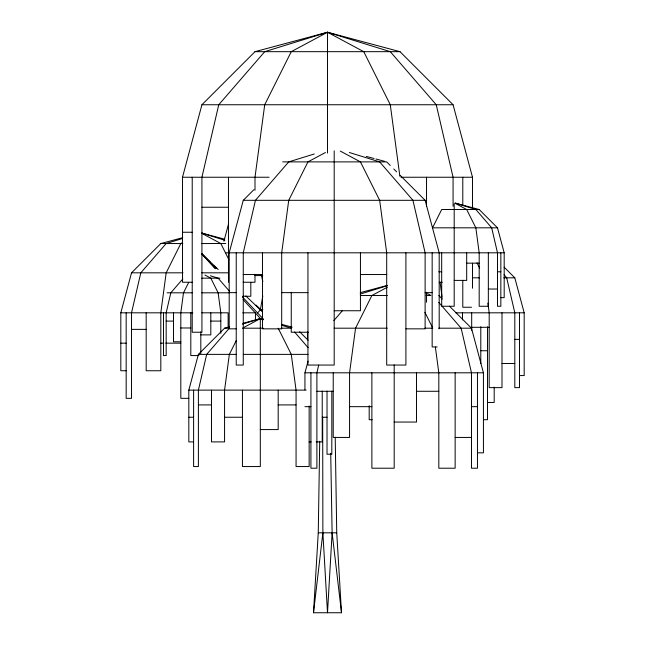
<?xml version="1.0" encoding="UTF-8"?>
<svg xmlns="http://www.w3.org/2000/svg" width="645" height="645" viewBox="0 0 645 645"><rect width="100%" height="100%" fill="white"/><g stroke="black" fill="none" stroke-linecap="round" stroke-linejoin="round"><path stroke-width="0.97" d="M335.215 437.213L336.738 532.81L341.503 612.75L313.502 612.75L318.259 532.81L319.718 441.236M330.716 453.314L332.119 532.81L327.499 612.75L322.879 532.81L322.677 417.089M313.502 612.75L322.879 532.81M263.128 318.711L257.548 312.954L260.354 309.874L262.781 295.99M318.703 365.054L316.897 372.81L316.897 468.214L310.922 468.214L310.922 372.81M126.17 370.746L120.817 370.746L120.817 312.817L131.532 272.819L160.815 243.536L182.712 237.666M192.218 282.244L182.503 282.244L182.503 177.246L201.925 104.748L255.001 51.673L327.499 32.25L399.997 51.673L453.072 104.748L472.495 177.246L472.495 208.246M223.92 241.206L228.588 223.783M193.605 441.898L188.816 441.898L188.816 390.12L198.394 354.371L224.565 328.2L229.394 326.91M236.231 328.845L229.193 328.845L229.193 252.816L243.262 200.313L253.936 189.638M304.94 389.741L304.94 372.81L308.06 361.168M188.654 282.478L183.494 292.814L180.81 312.817L180.81 398.328L188.808 398.328M236.336 340.415L229.354 354.371L224.565 390.12L224.565 441.898L211.479 441.898L211.479 390.12M182.858 278.906L170.812 292.814L166.168 312.817L166.168 355.572L163.491 355.572L163.491 312.817M333.836 320.589L342.39 310.713M453.072 206.247L453.072 177.246L436.246 104.748L390.281 51.673L327.499 32.25L291.25 51.673L264.716 104.748L255.001 177.246L255.001 190.243M325.443 152.51L307.939 161.887L288.726 200.313L281.696 252.816L281.696 328.845L262.475 328.845L262.475 252.816M182.551 242.601L180.81 243.536L166.168 272.819L160.815 312.817L160.815 370.746L146.173 370.746L146.173 312.817M263.216 319.404L260.314 318.622L242.439 328.2L263.297 328.2M387.322 287.243L371.875 295.523L355.548 328.192L349.566 372.81L349.566 437.439L333.231 437.439L333.231 372.81M399.868 176.254L390.281 104.748L363.748 51.673L327.499 32.25L264.716 51.673L218.752 104.748L201.925 177.246L201.925 332.24L192.218 332.24L192.218 177.246M314.3 153.97L288.726 161.887L255.444 200.313L243.262 252.816L243.262 365.054L236.231 365.054L236.231 252.816M182.527 238.473L166.168 243.536L140.812 272.819L131.532 312.817L131.532 398.328L126.17 398.328L126.17 312.817M242.488 324.137L260.314 318.622L263.128 319.493M360.257 294.064L387.589 285.606M242.923 323.282L260.314 318.622L262.87 319.993M360.241 292.661L387.403 285.388M245.834 295.958L260.354 309.874L262.846 309.721M255.001 51.673L399.997 51.673M201.925 104.748L453.072 104.748M282.695 161.887L386.694 161.887L390.249 165.442M182.503 177.246L269.102 177.246M400.98 177.246L472.495 177.246M243.262 200.313L425.12 200.313L439.189 252.816L439.189 328.845M201.925 207.247L228.467 207.247M497.488 227.814L479.187 209.512L441.688 209.512L432.537 227.814L497.488 227.814L504.188 252.816L504.188 297.643L500.843 297.643M182.503 232.248L192.218 232.248M160.815 243.536L182.809 243.536M201.812 243.536L225.694 243.536M225.831 252.816L228.846 252.816M229.193 252.816L504.188 252.816M466.69 263.16L479.187 263.16M438.802 271.779L441.688 271.779M497.488 271.779L500.843 271.779M131.532 272.819L182.995 272.819M201.804 272.819L228.524 272.819M243.262 274.536L262.475 274.536M360.442 274.536L386.694 274.536M254.807 275.576L262.805 275.576M472.769 277.818L479.614 277.818M503.793 277.818L514.807 277.818L524.183 312.817L524.183 375.567L519.499 375.567M201.812 278.172L219.921 278.172M454.193 280.398L466.69 280.398L466.69 252.816M243.205 282.244L255.001 282.244L255.001 274.246M439.31 282.244L442.26 282.244M488.338 289.025L497.488 289.025M229.193 292.645L236.231 292.645M281.696 292.645L307.939 292.645M425.12 292.645L432.158 292.645M167.095 292.814L192.154 292.814M201.772 292.814L228.862 292.814M360.345 295.523L387.403 295.523M426.111 295.523L430.916 295.523M242.826 296.265L250.808 296.265L250.808 282.47M471.527 307.246L462.788 307.246L462.788 280.244M334.191 310.745L360.442 310.745L360.442 252.816M120.817 312.817L192.815 312.817M201.812 312.817L228.128 312.817L228.128 327.797M242.762 312.817L255.452 312.817L255.452 319.807M455.749 312.817L524.183 312.817M166.168 321.089L173.489 321.089M210.81 321.089L220.808 321.089M471.688 327.297L489.192 327.297M180.81 327.983L190.807 327.983M334.086 328.192L387.258 328.192M424.91 328.192L432.835 328.192M438.689 328.192L471.479 328.192L483.436 372.81L483.436 452.83L477.461 452.83M224.565 328.2L229.354 328.2L206.69 354.371L198.394 390.12L198.394 466.553L193.605 466.553L193.605 390.12M281.212 328.2L291.274 328.2L281.897 325.298M405.907 328.845L425.12 328.845L425.12 252.816L412.937 200.313L379.655 161.887L349.348 152.51M131.532 329.369L146.173 329.369M308.366 332.24L291.25 332.24L291.25 292.241M200.813 334.884L210.81 334.884L210.81 312.817M514.807 339.367L519.499 339.367M180.81 341.777L173.489 341.777L173.489 312.817M120.817 343.156L126.17 343.156M160.815 343.156L163.814 343.156M165.813 343.156L180.81 343.156M437.181 346.954L432.158 346.954L432.158 252.816M480.791 350.743L487.491 350.743M198.394 354.371L236.344 354.371M243.334 354.371L308.028 354.371M198.813 355.572L190.807 355.572L190.807 312.817M501.995 363.506L514.807 363.506M304.94 372.81L483.436 372.81M188.816 390.12L306.133 390.12M316.897 391.281L333.231 391.281M416.501 391.281L438.818 391.281M487.491 402.464L494.191 402.464L494.191 387.145M198.394 404.915L211.479 404.915M278.189 404.915L296.063 404.915M304.94 406.664L310.922 406.664M349.566 406.664L371.875 406.664M471.479 406.664L477.461 406.664M188.816 417.242L193.605 417.242M224.565 417.242L242.439 417.242M322.234 417.242L327.023 417.242M372.189 419.71L369.19 419.71L369.19 405.713M483.661 419.71L487.491 419.71L487.491 326.789M394.192 422.056L416.501 422.056L416.501 372.81M260.314 429.57L278.189 429.57L278.189 390.12M455.144 437.439L471.479 437.439M309.149 441.898L311.164 441.898M316.195 441.898L322.234 441.898L322.234 391.128M318.259 532.81L336.738 532.81M366.271 156.412L374.052 158.501M375.995 159.017L384.743 161.363M479.187 209.512L455.152 203.078L475.841 209.512L491.692 227.814L497.488 252.816L497.488 306.262L500.843 306.262L500.843 252.816M224.621 239.198L201.764 233.071L224.863 240.263M281.575 324.322L292.201 327.168M426.24 293.483L430.005 294.644M210.431 275.794L218.131 278.172L229.539 291.355M455.023 203.264L466.69 209.512L475.841 227.814L479.187 252.816L479.187 306.262L488.338 306.262L488.338 252.816M340.318 151.099L360.442 161.887L379.655 200.313L386.694 252.816L386.694 365.054L405.907 365.054L405.907 252.816M201.683 233.28L220.808 243.536L228.798 259.508M204.981 275.044L210.81 278.172L218.131 292.814L220.808 312.817L220.808 333.304M256.073 305.109L261.161 309.923M201.538 253.509L218.236 269.513M260.354 309.874L262.515 311.986M504.132 267.143L514.807 277.818M393.805 168.998L396.651 171.852M400.214 175.408L425.12 200.313M438.818 295.523L442.365 299.07M449.468 306.173L471.479 328.192M299.603 331.74L308.092 340.229M201.514 253.525L209.988 261.991M213.519 265.522L216.341 268.344M261.402 319.614L243.157 299.619M215.849 268.755L201.498 253.541L214.922 268.417M242.512 297.014L257.548 312.954M504.076 274.802L506.688 277.818L514.807 312.817L514.807 387.637L519.499 387.637L519.499 312.817M438.753 302.36L461.127 328.192L471.479 372.81L471.479 468.214L477.461 468.214L477.461 372.81M294.515 331.941L308.108 347.647M476.986 262.797L479.638 268.094M424.894 312.293L432.392 327.305M278.189 328.2L291.274 354.371L296.063 390.12L296.063 466.553L309.149 466.553L309.149 406.052M261.265 274.77L262.846 281.599M487.886 303.094L489.192 312.817L489.192 387.637L501.995 387.637L501.995 312.817M440.116 282.421L442.091 297.127M435.359 347.026L438.818 372.81L438.818 468.214L455.144 468.214L455.144 372.81M332.119 532.81L341.503 612.75M480.791 326.789L480.791 363.578M472.495 263.241L472.495 288.242M471.688 312.817L471.688 330.313M462.788 177.246L462.788 205.247M462.489 312.817L462.489 319.856M454.193 203.772L454.193 306.262L441.688 306.262L441.688 252.816M426.53 177.246L426.53 206.247M426.53 292.241L426.53 302.247M394.192 364.877L394.192 468.214L371.875 468.214L371.875 372.81M334.191 150.833L334.191 365.054L307.939 365.054L307.939 252.816M331.812 391.12L331.812 454.225L327.023 454.225L327.023 391.128M327.499 32.25L327.499 153.083M307.592 331.53L307.592 339.52M260.314 318.622L260.314 466.553L242.439 466.553L242.439 390.12M228.467 177.246L228.467 282.244M200.813 331.877L200.813 353.605"/></g></svg>
